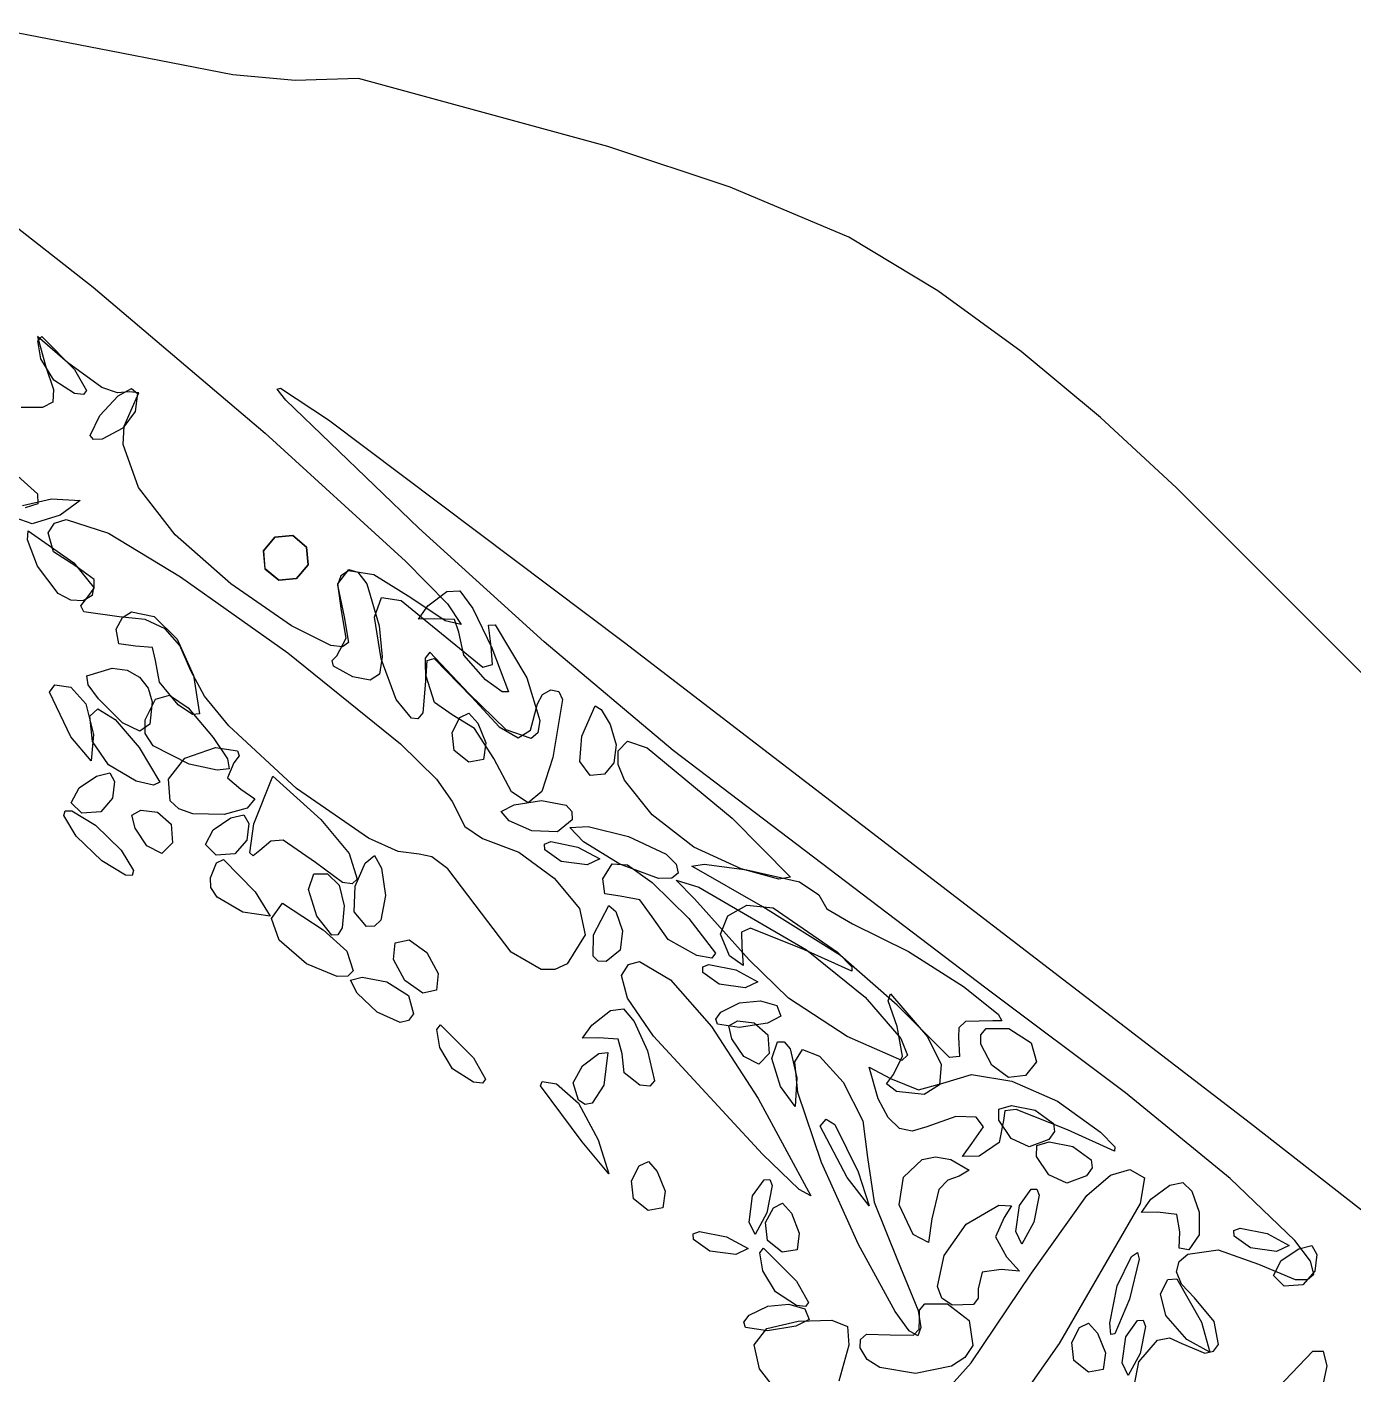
# Model space of a CAD drawing. Extents: x -886 to 651, y -59 to 942.
# Drawn here: x -285.61 to -250.73, y 167.23 to 202.67 of the extents above; entities that cross this region are included whole.
import ezdxf

# ---------------------------------------------------------------- set-up
doc = ezdxf.new("R2010")
doc.units = 0

msp = doc.modelspace()

# ---------------------------------------------------------------- linework, layer by layer
at = {"layer": 'IMAGES'}
for p, q in [((-283.439149, 202.042941), (-286.69023, 202.672808)), ((-280.188794, 201.415866), (-283.439149, 202.042941)), ((-278.548556, 201.266756), (-280.188794, 201.415866)), ((-276.8901, 201.3144), (-278.548556, 201.266756)), ((-270.33202, 199.528329), (-276.8901, 201.3144)), ((-267.110942, 198.461103), (-270.33202, 199.528329)), ((-263.9852, 197.14234), (-267.110942, 198.461103)), ((-261.64871, 195.728281), (-263.9852, 197.14234)), ((-259.452283, 194.133595), (-261.64871, 195.728281)), ((-257.368295, 192.395054), (-259.452283, 194.133595)), ((-255.369125, 190.549429), (-257.368295, 192.395054)), ((-247.6682, 182.83154), (-255.369125, 190.549429))]:
    msp.add_line(p, q, dxfattribs=at)
at = {"layer": 'Layer 1'}
for p, q in [((-287.80313, 198.90389), (-283.865615, 195.825279)), ((-283.865615, 195.825279), (-279.343591, 191.982605)), ((-284.54361, 193.84804), (-285.32718, 194.525646)), ((-285.32718, 194.525646), (-285.10617, 193.73185)), ((-285.32139, 194.412892), (-285.219088, 194.531269)), ((-285.23795, 193.9361), (-285.32139, 194.412892)), ((-285.219088, 194.531269), (-284.35544, 193.66105)), ((-284.903961, 193.379138), (-285.23795, 193.9361)), ((-285.10617, 193.73185), (-284.90483, 193.137466)), ((-283.638191, 193.186911), (-284.54361, 193.84804)), ((-284.35544, 193.66105), (-284.35519, 193.66105)), ((-284.35519, 193.66105), (-284.037282, 193.105394)), ((-284.35419, 193.02505), (-284.903961, 193.379138)), ((-283.229445, 193.049725), (-283.638191, 193.186911)), ((-284.90483, 193.137466), (-284.925404, 192.796379)), ((-284.116361, 192.999923), (-284.35419, 193.02505)), ((-284.037282, 193.105394), (-284.116361, 192.999923)), ((-283.68759, 192.45121), (-283.206969, 192.96537)), ((-282.921, 193.07527), (-283.229445, 193.049725)), ((-283.206969, 192.96537), (-282.860454, 193.158135)), ((-282.664204, 193.048546), (-282.921, 193.07527)), ((-282.8658, 192.5916), (-282.664204, 193.048546)), ((-282.860454, 193.158135), (-282.696292, 193.023967)), ((-282.696292, 193.023967), (-282.76273, 192.55733)), ((-279.029208, 193.140595), (-278.940358, 193.166441)), ((-278.797212, 192.849363), (-279.029208, 193.140595)), ((-278.940358, 193.166441), (-277.673132, 192.331094)), ((-275.29569, 189.484949), (-278.797212, 192.849363)), ((-285.200399, 192.655592), (-285.76232, 192.66211)), ((-284.925404, 192.796379), (-285.200399, 192.655592)), ((-282.76271, 192.55733), (-283.088329, 192.113996)), ((-283.049474, 192.170492), (-282.8658, 192.5916)), ((-282.76273, 192.55733), (-282.76271, 192.55733)), ((-283.943922, 191.927208), (-283.68759, 192.45121)), ((-283.088329, 192.113996), (-283.62889, 191.82553)), ((-283.073622, 191.683152), (-283.049474, 192.170492)), ((-277.673132, 192.331094), (-269.891682, 186.476103)), ((-283.85706, 191.815371), (-283.943922, 191.927208)), ((-283.62889, 191.82553), (-283.85706, 191.815371)), ((-279.343591, 191.982605), (-275.646187, 188.612424)), ((-282.670154, 190.55651), (-283.073622, 191.683152)), ((-286.43518, 191.38266), (-285.332799, 190.385396)), ((-285.332799, 190.385396), (-285.316332, 190.127215)), ((-281.709029, 189.305143), (-282.670154, 190.55651)), ((-285.726289, 190.079947), (-284.95939, 190.25834)), ((-285.316332, 190.127215), (-285.65139, 190.02072)), ((-284.95939, 190.25834), (-284.2101, 190.214539)), ((-284.2101, 190.214539), (-284.73269, 189.82633)), ((-285.47267, 189.596646), (-285.91286, 189.75343)), ((-284.73269, 189.82633), (-285.47267, 189.596646)), ((-284.883451, 189.619115), (-284.575028, 189.710441)), ((-284.73269, 189.82633), (-284.73269, 189.82633)), ((-284.575028, 189.710441), (-283.465176, 189.351531)), ((-285.593987, 189.17411), (-285.575445, 189.413077)), ((-285.575445, 189.413077), (-284.37357, 188.56825)), ((-285.05272, 189.35987), (-284.883451, 189.619115)), ((-284.912784, 188.860375), (-285.05272, 189.35987)), ((-283.465176, 189.351531), (-281.572087, 188.207531)), ((-280.24388, 188.02252), (-281.709029, 189.305143)), ((-278.61726, 189.29071), (-279.086642, 189.247382)), ((-279.086242, 189.24748), (-278.61686, 189.2908)), ((-278.255618, 188.988382), (-278.61726, 189.29071)), ((-278.61686, 189.2908), (-278.25521, 188.988472)), ((-272.003312, 186.494958), (-275.29569, 189.484949)), ((-285.33081, 188.48495), (-285.593987, 189.17411)), ((-279.086642, 189.247382), (-279.38897, 188.88574)), ((-279.38857, 188.88583), (-279.086242, 189.24748)), ((-278.21229, 188.519), (-278.255618, 188.988382)), ((-278.25521, 188.988472), (-278.21189, 188.51909)), ((-284.31885, 188.48565), (-284.912784, 188.860375)), ((-284.37357, 188.56825), (-284.37357, 188.56823)), ((-284.37357, 188.56823), (-283.852529, 187.93393)), ((-279.38897, 188.88574), (-279.345642, 188.416357)), ((-279.38897, 188.88574), (-279.38897, 188.88574)), ((-279.345246, 188.416447), (-279.38857, 188.88583)), ((-275.646187, 188.612424), (-274.54707, 187.490941)), ((-284.789522, 187.762982), (-285.33081, 188.48495)), ((-283.838763, 188.130877), (-284.31885, 188.48565)), ((-279.345642, 188.416357), (-278.984, 188.11403)), ((-278.9836, 188.11412), (-279.345246, 188.416447)), ((-278.514617, 188.157357), (-278.21229, 188.519)), ((-278.21189, 188.51909), (-278.514217, 188.157444)), ((-278.21189, 188.51909), (-278.21189, 188.51909)), ((-277.348843, 188.230635), (-277.438805, 187.984482)), ((-277.433141, 188.019369), (-277.14152, 188.39567)), ((-277.153269, 188.359896), (-277.348843, 188.230635)), ((-276.484615, 188.256528), (-277.153269, 188.359896)), ((-277.14152, 188.39567), (-276.901525, 188.324125)), ((-276.901525, 188.324125), (-276.670791, 188.020726)), ((-275.51151, 187.65195), (-276.484615, 188.256528)), ((-284.0072, 187.67388), (-283.837583, 187.903876)), ((-283.852529, 187.93393), (-283.887732, 187.711559)), ((-283.837583, 187.903876), (-283.838763, 188.130877)), ((-281.572087, 188.207531), (-278.74468, 186.20283)), ((-278.64523, 186.915834), (-280.24388, 188.02252)), ((-278.984, 188.11403), (-278.514617, 188.157357)), ((-278.514217, 188.157444), (-278.9836, 188.11412)), ((-277.438805, 187.984482), (-277.26256, 187.15271)), ((-277.33129, 187.32092), (-277.433141, 188.019369)), ((-276.670791, 188.020726), (-276.34203, 186.91298)), ((-284.453203, 187.587372), (-284.789522, 187.762982)), ((-284.12579, 187.57524), (-284.453203, 187.587372)), ((-284.188273, 187.441539), (-284.0072, 187.67388)), ((-283.887732, 187.711559), (-284.12579, 187.57524)), ((-276.463367, 187.140696), (-276.280225, 187.658745)), ((-276.280225, 187.658745), (-275.764038, 187.585734)), ((-275.764038, 187.585734), (-274.93884, 186.90637)), ((-274.608303, 187.043616), (-275.51151, 187.65195)), ((-275.06053, 187.43718), (-274.566603, 187.821393)), ((-274.566603, 187.821393), (-274.222657, 187.832412)), ((-274.222657, 187.832412), (-273.877351, 187.371438)), ((-284.112871, 187.278886), (-284.188273, 187.441539)), ((-283.18127, 187.15543), (-284.112871, 187.278886)), ((-282.493296, 187.081758), (-283.18127, 187.15543)), ((-283.095224, 187.133214), (-282.85888, 187.281789)), ((-282.85888, 187.281789), (-282.263751, 187.157806)), ((-282.263751, 187.157806), (-281.65754, 186.56332)), ((-277.210626, 186.587341), (-277.33129, 187.32092)), ((-277.26256, 187.15271), (-277.15103, 186.479899)), ((-275.306175, 187.091259), (-275.06053, 187.43718)), ((-274.54707, 187.490941), (-274.18253, 186.95129)), ((-273.877351, 187.371438), (-273.37934, 186.33967)), ((-283.26032, 186.82606), (-283.095224, 187.133214)), ((-283.19135, 186.438987), (-283.26032, 186.82606)), ((-281.97098, 186.836214), (-282.493296, 187.081758)), ((-281.581714, 186.394197), (-281.97098, 186.836214)), ((-277.6131, 186.401284), (-278.64523, 186.915834)), ((-276.28943, 186.04688), (-276.463367, 187.140696)), ((-276.34203, 186.91298), (-276.262551, 186.096698)), ((-276.34203, 186.91298), (-276.34203, 186.91298)), ((-274.88195, 187.09687), (-275.306175, 187.091259)), ((-274.93884, 186.90637), (-273.61509, 185.827024)), ((-274.361114, 187.079305), (-274.88195, 187.09687)), ((-274.18253, 186.95129), (-274.608303, 187.043616)), ((-274.24644, 186.74485), (-274.361114, 187.079305)), ((-273.468168, 186.933107), (-273.294939, 186.944543)), ((-273.39378, 186.37253), (-273.468168, 186.933107)), ((-273.294939, 186.944543), (-272.45941, 185.54482)), ((-281.65754, 186.56332), (-281.22285, 185.60754)), ((-277.45702, 186.12659), (-277.210626, 186.587341)), ((-277.15103, 186.479899), (-277.310586, 186.366381)), ((-274.111987, 186.14569), (-274.24644, 186.74485)), ((-268.610216, 183.634344), (-272.003312, 186.494958)), ((-269.891682, 186.476103), (-253.42109, 173.830349)), ((-282.75284, 186.38325), (-283.19135, 186.438987)), ((-282.30857, 186.346015), (-282.75284, 186.38325)), ((-282.22574, 186.00338), (-282.30857, 186.346015)), ((-281.29289, 185.73111), (-281.581714, 186.394197)), ((-278.74468, 186.20283), (-275.785045, 183.810976)), ((-278.74468, 186.20283), (-278.74468, 186.20283)), ((-277.310586, 186.366381), (-277.6131, 186.401284)), ((-277.581172, 186.000375), (-277.45702, 186.12659)), ((-276.262551, 186.096698), (-276.330512, 185.642989)), ((-275.007904, 186.226118), (-275.133692, 186.061285)), ((-273.98353, 185.13579), (-275.007904, 186.226118)), ((-273.5436, 185.49169), (-274.111987, 186.14569)), ((-273.362737, 185.895325), (-273.39378, 186.37253)), ((-273.37934, 186.33967), (-272.938679, 185.181385)), ((-273.37934, 186.33967), (-273.37934, 186.33967)), ((-284.036056, 185.602801), (-283.36279, 185.79869)), ((-283.36279, 185.79869), (-282.974064, 185.748715)), ((-282.974064, 185.748715), (-282.646577, 185.565604)), ((-282.123028, 185.429282), (-282.22574, 186.00338)), ((-277.543852, 185.853694), (-277.581172, 186.000375)), ((-277.03958, 185.57176), (-277.543852, 185.853694)), ((-275.895089, 184.976267), (-276.28943, 186.04688)), ((-275.133692, 186.061285), (-275.12078, 185.45667)), ((-275.10999, 185.59431), (-275.076071, 185.999643)), ((-275.076071, 185.999643), (-274.893728, 186.056331)), ((-274.893728, 186.056331), (-273.90984, 185.04401)), ((-273.61509, 185.827024), (-273.362737, 185.895325)), ((-283.994974, 185.366278), (-284.036056, 185.602801)), ((-282.646577, 185.565604), (-282.414772, 185.278331)), ((-281.63093, 184.83555), (-282.123028, 185.429282)), ((-280.937709, 185.067673), (-281.29289, 185.73111)), ((-281.22285, 185.60754), (-281.072241, 184.598167)), ((-281.22285, 185.60754), (-281.22285, 185.60754)), ((-276.57862, 185.48897), (-277.03958, 185.57176)), ((-276.330512, 185.642989), (-276.57862, 185.48897)), ((-275.12078, 185.45667), (-275.194147, 184.622264)), ((-274.889881, 184.898263), (-275.10999, 185.59431)), ((-273.105595, 185.177984), (-273.5436, 185.49169)), ((-272.45941, 185.54482), (-272.45942, 185.54478)), ((-272.45942, 185.54478), (-272.116646, 184.41963)), ((-285.016442, 185.173005), (-284.874647, 185.358928)), ((-284.44873, 183.99585), (-285.016442, 185.173005)), ((-284.874647, 185.358928), (-284.44909, 185.2992)), ((-284.44909, 185.2992), (-284.057586, 184.865929)), ((-283.72185, 184.99301), (-283.994974, 185.366278)), ((-282.414772, 185.278331), (-282.31309, 184.91587)), ((-282.224787, 184.984791), (-281.860715, 185.093434)), ((-281.860715, 185.093434), (-281.367801, 184.759177)), ((-280.299681, 184.285006), (-280.937709, 185.067673)), ((-273.004733, 184.181315), (-273.98353, 185.13579)), ((-273.90984, 185.04401), (-273.183576, 184.255873)), ((-272.938679, 185.181385), (-273.105595, 185.177984)), ((-272.17577, 184.86247), (-272.048284, 185.111736)), ((-272.048284, 185.111736), (-271.82631, 185.226734)), ((-271.82631, 185.226734), (-271.614221, 185.18891)), ((-271.614221, 185.18891), (-271.51639, 184.97971)), ((-284.057586, 184.865929), (-283.8541, 184.05423)), ((-283.955829, 184.538007), (-283.74096, 184.728894)), ((-283.74096, 184.728894), (-283.289728, 184.453181)), ((-283.095003, 184.363749), (-283.72185, 184.99301)), ((-282.49536, 184.44255), (-282.224787, 184.984791)), ((-282.31309, 184.91591), (-282.37202, 184.324175)), ((-282.31309, 184.91587), (-282.31309, 184.91591)), ((-281.253181, 184.579445), (-281.63093, 184.83555)), ((-281.367801, 184.759177), (-280.7107, 183.97272)), ((-275.491122, 184.481763), (-275.895089, 184.976267)), ((-274.42135, 184.57348), (-274.889881, 184.898263)), ((-272.363474, 184.170017), (-272.17577, 184.86247)), ((-271.51639, 184.97974), (-271.77897, 183.44785)), ((-271.51639, 184.97971), (-271.51639, 184.97974)), ((-271.01057, 184.01522), (-270.663905, 184.811837)), ((-270.663905, 184.811837), (-270.499764, 184.716542)), ((-270.499764, 184.716542), (-270.26942, 184.32213)), ((-283.88406, 183.87412), (-283.955829, 184.538007)), ((-283.289728, 184.453181), (-282.65241, 183.71727)), ((-282.638859, 184.140462), (-283.095003, 184.363749)), ((-282.37202, 184.324175), (-282.638859, 184.140462)), ((-282.496682, 184.085333), (-282.49536, 184.44255)), ((-281.072241, 184.598167), (-281.253181, 184.579445)), ((-275.321972, 184.468957), (-275.491122, 184.481763)), ((-275.194147, 184.622264), (-275.321972, 184.468957)), ((-274.42268, 184.11102), (-274.216965, 184.502779)), ((-273.834021, 184.21147), (-274.42135, 184.57348)), ((-274.216965, 184.502779), (-273.97987, 184.6185)), ((-273.97987, 184.6185), (-273.743685, 184.355264)), ((-273.743685, 184.355264), (-273.54017, 183.83597)), ((-272.116646, 184.41963), (-272.165594, 184.102212)), ((-270.26942, 184.32213), (-270.109707, 183.783187)), ((-270.26942, 184.32213), (-270.26942, 184.32213)), ((-283.921304, 183.36532), (-284.44873, 183.99585)), ((-283.8541, 184.05425), (-283.921304, 183.36532)), ((-283.8541, 184.05423), (-283.8541, 184.05425)), ((-282.289507, 183.756271), (-282.496682, 184.085333)), ((-280.7107, 183.97272), (-280.333509, 183.417998)), ((-280.7107, 183.97272), (-280.7107, 183.97272)), ((-278.515201, 182.635248), (-280.299681, 184.285006)), ((-274.369158, 183.638459), (-274.42268, 184.11102)), ((-273.3283, 183.42595), (-273.834021, 184.21147)), ((-273.183576, 184.255873), (-272.683765, 183.96618)), ((-272.340427, 183.953869), (-273.004733, 184.181315)), ((-272.683765, 183.96618), (-272.363474, 184.170017)), ((-272.165594, 184.102212), (-272.340427, 183.953869)), ((-271.060803, 183.347042), (-271.01057, 184.01522)), ((-283.466225, 183.257684), (-283.88406, 183.87412)), ((-282.65241, 183.71727), (-282.65239, 183.71727)), ((-282.65239, 183.71727), (-282.114516, 182.804799)), ((-281.34228, 183.27631), (-282.289507, 183.756271)), ((-281.455396, 183.433433), (-280.64423, 183.71441)), ((-280.64423, 183.71441), (-280.067361, 183.627635)), ((-280.067361, 183.627635), (-280.024683, 183.492625)), ((-275.785045, 183.810976), (-274.831719, 182.877081)), ((-273.98298, 183.32849), (-274.369158, 183.638459)), ((-273.54017, 183.83597), (-273.595907, 183.397456)), ((-273.54017, 183.83597), (-273.54017, 183.83597)), ((-270.109707, 183.783187), (-270.170463, 183.312592)), ((-270.058564, 183.269052), (-270.05317, 183.6267)), ((-270.05317, 183.6267), (-269.80927, 183.878762)), ((-269.80927, 183.878762), (-269.292195, 183.704414)), ((-269.292195, 183.704414), (-267.05669, 181.85009)), ((-260.38419, 177.377449), (-268.610216, 183.634344)), ((-282.73159, 182.82649), (-283.466225, 183.257684)), ((-281.881959, 182.882605), (-281.455396, 183.433433)), ((-280.606677, 183.116792), (-281.34228, 183.27631)), ((-280.333509, 183.417998), (-280.284627, 183.148355)), ((-280.16269, 183.31065), (-280.332744, 182.912987)), ((-280.16268, 183.31064), (-280.16269, 183.31065)), ((-280.024683, 183.492625), (-280.16268, 183.31064)), ((-273.595907, 183.397456), (-273.98298, 183.32849)), ((-272.857607, 182.54785), (-273.3283, 183.42595)), ((-271.77897, 183.44785), (-272.059622, 182.559126)), ((-270.79533, 182.9799), (-271.060803, 183.347042)), ((-270.170463, 183.312592), (-270.412174, 183.01121)), ((-269.893655, 182.851425), (-270.058564, 183.269052)), ((-284.23733, 182.65116), (-283.774808, 182.96288)), ((-283.774808, 182.96288), (-283.43089, 183.04531)), ((-283.43089, 183.04531), (-283.30152, 182.815364)), ((-280.284627, 183.148355), (-280.606677, 183.116792)), ((-280.332744, 182.912987), (-279.98229, 182.61632)), ((-279.64066, 181.70273), (-279.13986, 182.95531)), ((-279.13986, 182.95531), (-277.8804, 181.81865)), ((-270.412174, 183.01121), (-270.79533, 182.9799)), ((-284.440592, 182.258636), (-284.23733, 182.65116)), ((-283.30152, 182.815364), (-283.35479, 182.3761)), ((-282.276796, 182.720125), (-282.73159, 182.82649)), ((-282.114516, 182.804799), (-282.276796, 182.720125)), ((-281.838562, 182.311797), (-281.881959, 182.882605)), ((-279.98229, 182.61632), (-279.615027, 182.364997)), ((-276.619678, 181.328355), (-278.515201, 182.635248)), ((-274.831719, 182.877081), (-274.41865, 182.2891)), ((-272.426941, 182.259018), (-272.857607, 182.54785)), ((-272.059622, 182.559126), (-272.426941, 182.259018)), ((-269.159829, 181.938955), (-269.893655, 182.851425)), ((-284.16123, 181.98195), (-284.440592, 182.258636)), ((-283.3548, 182.3761), (-283.667325, 182.017633)), ((-283.35479, 182.3761), (-283.3548, 182.3761)), ((-281.613955, 182.096985), (-281.838562, 182.311797)), ((-279.615027, 182.364997), (-279.818613, 182.113904)), ((-274.41865, 182.2891), (-274.089294, 181.630691)), ((-273.13402, 182.02616), (-272.792895, 182.208142)), ((-272.792895, 182.208142), (-272.07389, 182.32099)), ((-272.07389, 182.32099), (-271.42825, 182.198511)), ((-271.42825, 182.198511), (-271.272448, 182.030966)), ((-284.633834, 181.926164), (-284.598173, 182.049482)), ((-284.30892, 181.38298), (-284.633834, 181.926164)), ((-284.598173, 182.049482), (-284.42534, 182.04499)), ((-284.42534, 182.04499), (-283.802801, 181.667157)), ((-283.667325, 182.017633), (-284.16123, 181.98195)), ((-282.845, 181.93321), (-282.615055, 182.062584)), ((-282.76257, 181.589301), (-282.845, 181.93321)), ((-282.615055, 182.062584), (-282.1758, 182.00931)), ((-282.1758, 182.00931), (-281.817325, 181.696781)), ((-281.23985, 181.97088), (-281.613955, 182.096985)), ((-280.418427, 181.952659), (-281.23985, 181.97088)), ((-280.70548, 181.55034), (-280.242959, 181.862067)), ((-279.818613, 182.113904), (-280.418427, 181.952659)), ((-280.242959, 181.862067), (-279.89905, 181.94449)), ((-279.89905, 181.94449), (-279.769676, 181.714549)), ((-272.925674, 181.782061), (-273.13402, 182.02616)), ((-271.272448, 182.030966), (-271.26345, 181.81471)), ((-268.06549, 181.094727), (-269.159829, 181.938955)), ((-267.05669, 181.85009), (-265.523669, 180.29948)), ((-267.05669, 181.85009), (-267.05669, 181.85009)), ((-283.802801, 181.667157), (-283.13224, 181.01625)), ((-282.45085, 181.12678), (-282.76257, 181.589301)), ((-281.817325, 181.696781), (-281.78165, 181.20288)), ((-280.908742, 181.157817), (-280.70548, 181.55034)), ((-279.769676, 181.714549), (-279.82295, 181.27529)), ((-279.745631, 180.945225), (-279.64066, 181.70273)), ((-277.8804, 181.81865), (-277.133547, 180.923878)), ((-277.8804, 181.81865), (-277.8804, 181.81865)), ((-274.089294, 181.630691), (-273.62292, 181.31486)), ((-272.32357, 181.51988), (-272.925674, 181.782061)), ((-271.64813, 181.493032), (-272.32357, 181.51988)), ((-271.26345, 181.81471), (-271.64813, 181.493032)), ((-271.32875, 181.60842), (-270.847022, 181.633079)), ((-270.972085, 181.231847), (-271.32875, 181.60842)), ((-271.26345, 181.81471), (-271.26345, 181.81471)), ((-270.847022, 181.633079), (-269.7876, 181.37558)), ((-283.638359, 180.732077), (-284.30892, 181.38298)), ((-282.058327, 180.923514), (-282.45085, 181.12678)), ((-281.78165, 181.20288), (-282.058327, 180.923514)), ((-281.78165, 181.20288), (-281.78165, 181.20288)), ((-280.62938, 180.88114), (-280.908742, 181.157817)), ((-279.82295, 181.27529), (-280.135475, 180.916819)), ((-279.82295, 181.27529), (-279.82295, 181.27529)), ((-279.190931, 181.247343), (-279.48386, 181.00321)), ((-278.865942, 181.279401), (-279.190931, 181.247343)), ((-278.02007, 180.68566), (-278.865942, 181.279401)), ((-275.842847, 180.974271), (-276.619678, 181.328355)), ((-273.62292, 181.31486), (-272.666418, 180.960389)), ((-271.989649, 181.173383), (-271.828285, 181.236141)), ((-271.98249, 181.02375), (-271.989649, 181.173383)), ((-271.828285, 181.236141), (-271.11398, 181.09205)), ((-270.01584, 180.64325), (-270.972085, 181.231847)), ((-269.7876, 181.37558), (-268.795205, 180.902966)), ((-283.13224, 181.01625), (-282.807334, 180.473067)), ((-283.13224, 181.01625), (-283.13224, 181.01625)), ((-280.135475, 180.916819), (-280.62938, 180.88114)), ((-279.658017, 180.860803), (-279.745631, 180.945225)), ((-279.48386, 181.00321), (-279.658017, 180.860803)), ((-277.133547, 180.923878), (-276.91741, 180.24851)), ((-276.711618, 180.667124), (-276.46752, 180.87547)), ((-276.46752, 180.87547), (-276.285534, 180.534346)), ((-275.29334, 180.91085), (-275.842847, 180.974271)), ((-274.957527, 180.840671), (-275.29334, 180.91085)), ((-274.535515, 180.523126), (-274.957527, 180.840671)), ((-272.666418, 180.960389), (-271.73871, 180.272506)), ((-271.554554, 180.714556), (-271.98249, 181.02375)), ((-271.11398, 181.09205), (-270.539976, 180.783806)), ((-270.539976, 180.783806), (-270.86931, 180.62581)), ((-268.795205, 180.902966), (-268.529423, 180.643347)), ((-266.82444, 180.52418), (-268.06549, 181.094727)), ((-283.01582, 180.35425), (-283.638359, 180.732077)), ((-282.807334, 180.473067), (-282.842993, 180.349752)), ((-280.77751, 180.28253), (-280.624001, 180.677508)), ((-280.624001, 180.677508), (-280.437817, 180.767088)), ((-280.437817, 180.767088), (-279.60083, 179.91579)), ((-277.308064, 180.16278), (-278.02007, 180.68566)), ((-276.97379, 180.06502), (-276.711618, 180.667124)), ((-276.285534, 180.534346), (-276.17269, 179.81535)), ((-273.64875, 179.3507), (-274.535515, 180.523126)), ((-270.8693, 180.62587), (-271.554554, 180.714556)), ((-270.86931, 180.62581), (-270.8693, 180.62587)), ((-270.45887, 180.25505), (-270.218322, 180.648793)), ((-270.218322, 180.648793), (-269.81269, 180.629812)), ((-268.992564, 180.269771), (-270.01584, 180.64325)), ((-269.81269, 180.629812), (-269.165843, 180.162966)), ((-268.529423, 180.643347), (-268.47469, 180.41041)), ((-268.118276, 180.5925), (-267.790768, 180.644608)), ((-266.24696, 179.52541), (-268.118276, 180.5925)), ((-267.790768, 180.644608), (-266.67385, 180.49553)), ((-265.8307, 180.251974), (-266.82444, 180.52418)), ((-266.67385, 180.49553), (-265.289991, 180.181921)), ((-282.842993, 180.349752), (-283.01582, 180.35425)), ((-280.767234, 180.029513), (-280.77751, 180.28253)), ((-278.20524, 179.977687), (-278.06441, 180.39371)), ((-278.06441, 180.39371), (-277.703506, 180.390347)), ((-277.703506, 180.390347), (-277.39571, 180.08847)), ((-277.39572, 180.08847), (-277.260704, 179.546539)), ((-277.39571, 180.08847), (-277.39572, 180.08847)), ((-277.054478, 180.122395), (-277.308064, 180.16278)), ((-276.91741, 180.24851), (-277.054478, 180.122395)), ((-277.000646, 179.38958), (-276.97379, 180.06502)), ((-271.73871, 180.272506), (-271.077402, 179.473543)), ((-270.404147, 179.864281), (-270.45887, 180.25505)), ((-269.165843, 180.162966), (-268.20165, 179.21311)), ((-268.645172, 180.272007), (-268.992564, 180.269771)), ((-268.47469, 180.41041), (-268.645172, 180.272007)), ((-268.04442, 179.72746), (-268.531873, 180.222519)), ((-268.531873, 180.222519), (-267.932173, 180.040726)), ((-268.47469, 180.41041), (-268.47469, 180.41041)), ((-265.523669, 180.29948), (-265.8307, 180.251974)), ((-265.289991, 180.181921), (-264.78001, 179.84099)), ((-280.603716, 179.77549), (-280.767234, 180.029513)), ((-279.92848, 179.3823), (-280.603716, 179.77549)), ((-279.60083, 179.91579), (-279.207941, 179.278178)), ((-279.60083, 179.91579), (-279.60083, 179.91579)), ((-277.98391, 179.27128), (-278.20524, 179.977687)), ((-276.17269, 179.81535), (-276.295169, 179.169705)), ((-276.17269, 179.81535), (-276.17269, 179.81535)), ((-269.99988, 179.79977), (-270.404147, 179.864281)), ((-269.484757, 179.708801), (-269.99988, 179.79977)), ((-269.16351, 179.25445), (-269.484757, 179.708801)), ((-266.60649, 178.12789), (-268.04442, 179.72746)), ((-267.932173, 180.040726), (-265.09999, 178.38771)), ((-264.78001, 179.84099), (-264.78, 179.841)), ((-264.78, 179.841), (-264.564527, 179.467729)), ((-279.207941, 179.278178), (-279.92848, 179.3823)), ((-279.17564, 179.21287), (-278.88785, 179.61851)), ((-278.88785, 179.61851), (-277.8163, 178.91446)), ((-277.260704, 179.546539), (-277.31522, 178.96605)), ((-276.67897, 179.0049), (-277.000646, 179.38958)), ((-271.077402, 179.473543), (-270.9201, 178.78583)), ((-270.70368, 178.78437), (-270.29739, 179.552074)), ((-270.29739, 179.552074), (-270.1205, 179.397949)), ((-270.1205, 179.397949), (-269.94612, 178.88721)), ((-267.171298, 179.287702), (-266.669549, 179.563912)), ((-266.669549, 179.563912), (-265.97817, 179.49727)), ((-264.20748, 178.242308), (-266.24696, 179.52541)), ((-265.97817, 179.49727), (-264.28369, 178.32531)), ((-264.564527, 179.467729), (-263.88872, 179.07633)), ((-278.972565, 178.647706), (-279.17564, 179.21287)), ((-277.583681, 178.772765), (-277.98391, 179.27128)), ((-276.462714, 179.013903), (-276.67897, 179.0049)), ((-276.295169, 179.169705), (-276.462714, 179.013903)), ((-272.870234, 178.324113), (-273.64875, 179.3507)), ((-268.741089, 178.662306), (-269.16351, 179.25445)), ((-268.20165, 179.21311), (-267.498811, 178.304159)), ((-268.20165, 179.21311), (-268.20165, 179.21311)), ((-267.36399, 178.800012), (-267.171298, 179.287702)), ((-263.88872, 179.07633), (-262.423243, 178.342455)), ((-278.25685, 178.01871), (-278.972565, 178.647706)), ((-277.8163, 178.91446), (-277.193242, 178.353837)), ((-277.8163, 178.91446), (-277.8163, 178.91446)), ((-277.427312, 178.780344), (-277.583681, 178.772765)), ((-277.31522, 178.96605), (-277.427312, 178.780344)), ((-275.917954, 178.576864), (-275.5554, 178.65347)), ((-275.5554, 178.65347), (-275.086936, 178.317856)), ((-270.9201, 178.78583), (-271.397982, 178.019336)), ((-270.717114, 178.224374), (-270.70368, 178.78437)), ((-269.94612, 178.88721), (-270.002739, 178.380918)), ((-269.94612, 178.88721), (-269.94612, 178.88721)), ((-267.98275, 178.23994), (-268.741089, 178.662306)), ((-267.1282, 178.23221), (-267.36399, 178.800012)), ((-266.575313, 178.962629), (-266.815504, 178.851191)), ((-266.815504, 178.851191), (-266.79942, 178.47691)), ((-265.15191, 178.38751), (-266.575313, 178.962629)), ((-277.193242, 178.353837), (-277.02332, 177.83439)), ((-275.96349, 178.13518), (-275.917954, 178.576864)), ((-275.086936, 178.317856), (-274.78681, 177.76844)), ((-272.084003, 177.872878), (-272.870234, 178.324113)), ((-270.002739, 178.380918), (-270.3745, 178.08089)), ((-267.498811, 178.304159), (-267.593912, 178.173029)), ((-266.79942, 178.47691), (-266.771409, 177.979972)), ((-263.913901, 177.830071), (-265.15191, 178.38751)), ((-265.09999, 178.38774), (-263.558535, 177.142451)), ((-265.09999, 178.38771), (-265.09999, 178.38774)), ((-264.28369, 178.32531), (-263.907256, 177.946781)), ((-264.28369, 178.32531), (-264.28369, 178.32531)), ((-262.423243, 178.342455), (-260.971767, 177.42903)), ((-277.448674, 177.686355), (-278.25685, 178.01871)), ((-275.663373, 177.585759), (-275.96349, 178.13518)), ((-271.397982, 178.019336), (-271.721721, 177.869998)), ((-270.584912, 178.089031), (-270.717114, 178.224374)), ((-270.3745, 178.08089), (-270.584912, 178.089031)), ((-269.96453, 177.71196), (-269.781772, 178.00688)), ((-269.781772, 178.00688), (-269.49756, 178.079242)), ((-269.49756, 178.079242), (-268.675699, 177.602117)), ((-267.593912, 178.173029), (-267.98275, 178.23994)), ((-267.832985, 177.941403), (-267.671624, 178.004161)), ((-267.82582, 177.79177), (-267.832985, 177.941403)), ((-267.671624, 178.004161), (-266.95732, 177.86007)), ((-266.771409, 177.979972), (-267.1282, 178.23221)), ((-265.578653, 177.121395), (-266.60649, 178.12789)), ((-262.72066, 176.93279), (-264.20748, 178.242308)), ((-263.907256, 177.946781), (-263.913901, 177.830071)), ((-277.167905, 177.6973), (-277.448674, 177.686355)), ((-277.02332, 177.83439), (-277.167905, 177.6973)), ((-277.09931, 177.59101), (-276.789187, 177.673518)), ((-276.92197, 177.247439), (-277.09931, 177.59101)), ((-276.789187, 177.673518), (-276.14473, 177.54721)), ((-275.19491, 177.25014), (-275.663373, 177.585759)), ((-274.78681, 177.76844), (-274.832348, 177.326751)), ((-274.78681, 177.76844), (-274.78681, 177.76844)), ((-271.721721, 177.869998), (-272.084003, 177.872878)), ((-269.81004, 177.11958), (-269.96453, 177.71196)), ((-268.675699, 177.602117), (-267.600785, 176.372237)), ((-267.397888, 177.482581), (-267.82582, 177.79177)), ((-266.95732, 177.86007), (-266.383308, 177.551826)), ((-276.39441, 176.74609), (-276.92197, 177.247439)), ((-276.14473, 177.54721), (-275.573632, 177.185551)), ((-274.832348, 177.326751), (-275.19491, 177.25014)), ((-266.71263, 177.3939), (-267.397888, 177.482581)), ((-266.383308, 177.551826), (-266.71264, 177.39383)), ((-266.71264, 177.39383), (-266.71263, 177.3939)), ((-262.951954, 177.051555), (-262.890715, 177.231154)), ((-262.890715, 177.231154), (-261.92171, 176.09633)), ((-260.971767, 177.42903), (-260.057994, 176.699768)), ((-256.711818, 174.624188), (-260.38419, 177.377449)), ((-275.573632, 177.185551), (-275.43983, 176.70228)), ((-269.126099, 176.11986), (-269.81004, 177.11958)), ((-267.35158, 176.75079), (-266.865193, 176.991537)), ((-266.865193, 176.991537), (-266.313038, 177.045367)), ((-266.313038, 177.045367), (-265.88618, 176.925224)), ((-265.88618, 176.925224), (-265.77569, 176.64405)), ((-264.02943, 176.10584), (-265.578653, 177.121395)), ((-263.558535, 177.142451), (-262.6193, 176.05644)), ((-262.71804, 176.3695), (-262.951954, 177.051555)), ((-261.344905, 175.558679), (-262.72066, 176.93279)), ((-275.793509, 176.480088), (-276.39441, 176.74609)), ((-275.570107, 176.529443), (-275.793509, 176.480088)), ((-275.43983, 176.70229), (-275.570107, 176.529443)), ((-275.43983, 176.70228), (-275.43983, 176.70229)), ((-270.74963, 176.41144), (-270.256296, 176.79001)), ((-270.256296, 176.79001), (-269.91999, 176.836451)), ((-269.91999, 176.836451), (-269.632584, 176.500589)), ((-267.489577, 176.568805), (-267.35158, 176.75079)), ((-267.446899, 176.433795), (-267.489577, 176.568805)), ((-267.14674, 176.3936), (-266.916799, 176.522974)), ((-266.916799, 176.522974), (-266.47754, 176.4697)), ((-265.77569, 176.64405), (-266.126866, 176.461417)), ((-265.77569, 176.64405), (-265.77569, 176.64405)), ((-260.20562, 176.51838), (-260.917605, 176.503991)), ((-259.966401, 176.517857), (-260.20562, 176.51838)), ((-260.057994, 176.699768), (-259.966401, 176.517857)), ((-274.82875, 176.296793), (-274.726448, 176.415172)), ((-274.74531, 175.82), (-274.82875, 176.296793)), ((-274.726448, 176.415172), (-273.8628, 175.54495)), ((-270.99527, 176.065527), (-270.74963, 176.41144)), ((-269.632584, 176.500589), (-269.28595, 175.73225)), ((-267.600785, 176.372237), (-266.37466, 174.48125)), ((-266.87003, 176.34702), (-267.446899, 176.433795)), ((-267.064318, 176.049691), (-267.14674, 176.3936)), ((-266.126866, 176.461417), (-266.87003, 176.34702)), ((-266.47754, 176.4697), (-266.119073, 176.157171)), ((-262.57822, 175.589367), (-262.71804, 176.3695)), ((-261.092986, 176.339211), (-261.10846, 176.08821)), ((-260.917605, 176.503991), (-261.092986, 176.339211)), ((-260.518199, 176.155089), (-260.378456, 176.316781)), ((-260.378456, 176.316781), (-259.78362, 176.321)), ((-259.78362, 176.321), (-259.189686, 175.946271)), ((-274.411321, 175.263039), (-274.74531, 175.82)), ((-270.57104, 176.07114), (-270.99527, 176.065527)), ((-270.055967, 176.035082), (-270.57104, 176.07114)), ((-269.95515, 175.65617), (-270.055967, 176.035082)), ((-266.26374, 173.01747), (-269.126099, 176.11986)), ((-266.75259, 175.58717), (-267.064318, 176.049691)), ((-266.119073, 176.157171), (-266.08339, 175.66327)), ((-266.018191, 175.53253), (-265.8614, 175.97272)), ((-265.8614, 175.97272), (-265.687909, 175.967618)), ((-265.687909, 175.967618), (-265.534883, 175.786149)), ((-262.591116, 175.479509), (-264.02943, 176.10584)), ((-262.6193, 176.05644), (-262.4492, 175.618522)), ((-261.92171, 176.09633), (-261.92169, 176.09635)), ((-261.92169, 176.09635), (-261.562983, 175.368794)), ((-261.10846, 176.08821), (-261.074017, 175.58012)), ((-260.5206, 175.9052), (-260.518199, 176.155089)), ((-260.23068, 175.358963), (-260.5206, 175.9052)), ((-259.189686, 175.946271), (-259.04975, 175.44678)), ((-273.8628, 175.54495), (-273.86255, 175.54495)), ((-273.86255, 175.54495), (-273.544643, 174.989295)), ((-270.99497, 175.34162), (-270.561293, 175.662846)), ((-270.561293, 175.662846), (-270.328161, 175.689177)), ((-270.328161, 175.689177), (-270.42999, 174.82658)), ((-269.898314, 175.155675), (-269.95515, 175.65617)), ((-269.28595, 175.73225), (-269.097859, 174.938655)), ((-269.28595, 175.73225), (-269.28595, 175.73225)), ((-266.360075, 175.383907), (-266.75259, 175.58717)), ((-266.08339, 175.66327), (-266.360075, 175.383907)), ((-266.08339, 175.66327), (-266.08339, 175.66327)), ((-265.7885, 174.79255), (-266.018191, 175.53253)), ((-265.534883, 175.786149), (-265.35649, 175.01925)), ((-265.413453, 175.446307), (-265.206048, 175.771025)), ((-265.206048, 175.771025), (-264.762929, 175.596078)), ((-264.762929, 175.596078), (-264.13642, 174.90942)), ((-262.81664, 175.10925), (-262.57822, 175.589367)), ((-262.4492, 175.618522), (-262.591116, 175.479509)), ((-261.074017, 175.58012), (-261.344905, 175.558679)), ((-273.86155, 174.90896), (-274.411321, 175.263039)), ((-271.236031, 174.892809), (-270.99497, 175.34162)), ((-269.48897, 174.82729), (-269.898314, 175.155675)), ((-265.33282, 174.63397), (-265.413453, 175.446307)), ((-263.21516, 174.47304), (-263.456628, 175.301265)), ((-263.456628, 175.301265), (-262.89459, 175.00197)), ((-263.002405, 174.867189), (-262.81664, 175.10925)), ((-261.562983, 175.368794), (-261.60567, 174.839969)), ((-261.51248, 174.87918), (-260.765026, 175.111478)), ((-260.765026, 175.111478), (-259.699651, 174.934568)), ((-259.78674, 175.03099), (-260.23068, 175.358963)), ((-259.04975, 175.44678), (-259.34188, 175.081955)), ((-259.04975, 175.44678), (-259.04975, 175.44678)), ((-273.623721, 174.883827), (-273.86155, 174.90896)), ((-273.544643, 174.989295), (-273.623721, 174.883827)), ((-272.10009, 174.81308), (-272.05611, 174.928371)), ((-270.99916, 173.34035), (-272.10009, 174.81308)), ((-272.05611, 174.928371), (-271.67898, 174.86448)), ((-271.67898, 174.86448), (-271.102164, 174.352881)), ((-271.10057, 174.43469), (-271.236031, 174.892809)), ((-270.42999, 174.82658), (-270.737102, 174.358104)), ((-270.42999, 174.82658), (-270.42999, 174.82658)), ((-269.220322, 174.800778), (-269.48897, 174.82729)), ((-269.097859, 174.938655), (-269.220322, 174.800778)), ((-265.4003, 174.269964), (-265.7885, 174.79255)), ((-265.3565, 175.01925), (-265.4003, 174.269964)), ((-265.35649, 175.01925), (-265.3565, 175.01925)), ((-264.13642, 174.90942), (-263.6232, 173.887739)), ((-264.13642, 174.90942), (-264.13642, 174.90942)), ((-262.73604, 174.65941), (-263.002405, 174.867189)), ((-262.89459, 175.00197), (-262.159491, 174.705945)), ((-262.159491, 174.705945), (-261.51248, 174.87918)), ((-261.60567, 174.839969), (-262.009955, 174.580099)), ((-259.34188, 175.081955), (-259.78674, 175.03099)), ((-259.699651, 174.934568), (-258.504881, 174.4072)), ((-270.922793, 174.321836), (-271.10057, 174.43469)), ((-266.37466, 174.48125), (-264.985449, 171.920556)), ((-266.37466, 174.48125), (-266.37466, 174.48125)), ((-264.709608, 172.795949), (-265.33282, 174.63397)), ((-262.953685, 173.977434), (-263.21516, 174.47304)), ((-262.009955, 174.580099), (-262.73604, 174.65941)), ((-258.504881, 174.4072), (-257.36924, 173.58813)), ((-253.955109, 172.37022), (-256.711818, 174.624188)), ((-271.102164, 174.352881), (-270.57805, 173.39174)), ((-270.737102, 174.358104), (-270.922793, 174.321836)), ((-260.046919, 173.906482), (-260.039357, 174.201544)), ((-260.039357, 174.201544), (-259.71449, 174.293961)), ((-259.886121, 174.149375), (-259.92527, 173.89663)), ((-259.588249, 174.192069), (-259.886121, 174.149375)), ((-259.71449, 174.293961), (-259.08636, 174.16736)), ((-258.23746, 173.65038), (-259.588249, 174.192069)), ((-259.08636, 174.16736), (-258.601868, 173.823649)), ((-264.74107, 173.74965), (-264.58627, 173.938316)), ((-264.03237, 172.39916), (-264.74107, 173.74965)), ((-264.58627, 173.938316), (-264.358121, 173.789787)), ((-264.358121, 173.789787), (-263.741, 172.55206)), ((-263.6232, 173.887739), (-263.49464, 172.92437)), ((-262.659425, 173.693151), (-262.953685, 173.977434)), ((-262.32261, 173.614565), (-262.659425, 173.693151)), ((-261.93347, 173.73605), (-262.32261, 173.614565)), ((-261.178717, 174.004136), (-261.93347, 173.73605)), ((-260.638385, 173.985845), (-261.178717, 174.004136)), ((-260.74976, 173.29475), (-260.449668, 173.732332)), ((-260.449668, 173.732332), (-260.638385, 173.985845)), ((-259.72313, 173.42515), (-260.046919, 173.906482)), ((-259.92527, 173.89663), (-260.034485, 173.320336)), ((-258.601868, 173.823649), (-258.581567, 173.608726)), ((-253.42109, 173.830349), (-247.334114, 169.057253)), ((-270.304979, 172.495007), (-270.99916, 173.34035)), ((-270.57805, 173.39175), (-270.304979, 172.495007)), ((-270.57805, 173.39174), (-270.57805, 173.39175)), ((-259.247538, 173.207372), (-259.72313, 173.42515)), ((-258.72504, 173.39875), (-259.247538, 173.207372)), ((-259.048232, 173.245819), (-258.723366, 173.338232)), ((-258.581567, 173.608726), (-258.72504, 173.39872)), ((-258.72504, 173.39872), (-258.72504, 173.39875)), ((-258.723366, 173.338232), (-258.09524, 173.21163)), ((-256.999451, 173.092857), (-258.23746, 173.65038)), ((-257.36924, 173.58813), (-257.36924, 173.58808)), ((-257.36924, 173.58808), (-256.992806, 173.209554)), ((-265.296329, 172.080065), (-266.26374, 173.01747)), ((-260.995051, 172.948251), (-260.74976, 173.29475)), ((-260.034485, 173.320336), (-260.55974, 172.95738)), ((-259.055793, 172.950761), (-259.048232, 173.245819)), ((-258.09524, 173.21163), (-257.610739, 172.867924)), ((-256.992806, 173.209554), (-256.999451, 173.092857)), ((-269.70556, 172.31301), (-269.499845, 172.704767)), ((-269.499845, 172.704767), (-269.26275, 172.82048)), ((-269.26275, 172.82048), (-269.026565, 172.557247)), ((-263.738091, 170.63498), (-264.709608, 172.795949)), ((-263.49464, 172.92437), (-263.32277, 171.750199)), ((-262.549045, 172.410496), (-262.062723, 172.87584)), ((-262.062723, 172.87584), (-261.711975, 172.94517)), ((-261.711975, 172.94517), (-261.30694, 172.87086)), ((-261.30694, 172.87086), (-260.822491, 172.591803)), ((-260.55974, 172.95738), (-260.995051, 172.948251)), ((-258.732, 172.46943), (-259.055793, 172.950761)), ((-257.590437, 172.653004), (-257.73391, 172.443)), ((-257.610739, 172.867924), (-257.590437, 172.653004)), ((-269.652039, 171.840449), (-269.70556, 172.31301)), ((-269.026565, 172.557247), (-268.82305, 172.03795)), ((-266.525854, 171.913529), (-266.21666, 172.34146)), ((-266.21666, 172.34146), (-266.067027, 172.348625)), ((-266.067027, 172.348625), (-266.004269, 172.187264)), ((-263.45692, 171.656659), (-264.03237, 172.39916)), ((-263.741, 172.55206), (-263.45692, 171.656659)), ((-263.741, 172.55206), (-263.741, 172.55206)), ((-262.661274, 171.683292), (-262.549045, 172.410496)), ((-261.385197, 172.327635), (-261.622276, 172.080036)), ((-261.08325, 172.43669), (-261.385197, 172.327635)), ((-260.822491, 172.591803), (-261.08325, 172.43669)), ((-261.08325, 172.43669), (-261.08325, 172.43669)), ((-258.256408, 172.251649), (-258.732, 172.46943)), ((-257.73391, 172.44303), (-258.256408, 172.251649)), ((-257.73391, 172.443), (-257.73391, 172.44303)), ((-257.731416, 171.922419), (-257.104181, 172.456776)), ((-257.104181, 172.456776), (-256.59534, 172.61161)), ((-256.59534, 172.61161), (-256.20839, 172.393228)), ((-256.20839, 172.393228), (-256.325301, 171.715089)), ((-255.549903, 172.194988), (-255.206359, 172.269836)), ((-255.206359, 172.269836), (-254.963583, 172.038409)), ((-252.255785, 170.739107), (-253.955109, 172.37022)), ((-268.82305, 172.03795), (-268.878789, 171.599445)), ((-268.82305, 172.03795), (-268.82305, 172.03795)), ((-266.61454, 171.22828), (-266.525854, 171.913529)), ((-266.004269, 172.187264), (-266.14836, 171.47296)), ((-264.985449, 171.920556), (-265.296329, 172.080065)), ((-261.622276, 172.080036), (-261.80686, 171.31632)), ((-259.503954, 171.661529), (-259.19476, 172.08946)), ((-259.19476, 172.08946), (-259.045127, 172.096625)), ((-259.18316, 169.88172), (-257.731416, 171.922419)), ((-258.982369, 171.935264), (-259.12646, 171.22096)), ((-259.045127, 172.096625), (-258.982369, 171.935264)), ((-256.04449, 171.82729), (-255.549903, 172.194988)), ((-254.963583, 172.038409), (-254.7713, 171.48728)), ((-269.26587, 171.53048), (-269.652039, 171.840449)), ((-268.878789, 171.599445), (-269.26587, 171.53048)), ((-266.17823, 171.21321), (-265.972519, 171.604973)), ((-265.972519, 171.604973), (-265.73542, 171.72069)), ((-265.73542, 171.72069), (-265.499235, 171.457458)), ((-263.32277, 171.750199), (-262.70549, 170.22172)), ((-262.29478, 170.90269), (-262.661274, 171.683292)), ((-260.898745, 171.167505), (-260.04684, 171.67205)), ((-260.04684, 171.67205), (-259.706322, 171.654472)), ((-259.706322, 171.654472), (-259.90624, 171.35056)), ((-259.59264, 170.97628), (-259.503954, 171.661529)), ((-256.325301, 171.715089), (-258.45725, 168.02799)), ((-256.29013, 171.481377), (-256.04449, 171.82729)), ((-266.456536, 170.898946), (-266.61454, 171.22828)), ((-266.1483, 171.47295), (-266.456536, 170.898946)), ((-266.124712, 170.740653), (-266.17823, 171.21321)), ((-266.14836, 171.47296), (-266.1483, 171.47295)), ((-265.499235, 171.457458), (-265.29572, 170.93816)), ((-261.80686, 171.31632), (-261.895472, 170.687641)), ((-259.90619, 171.35056), (-260.129361, 170.836699)), ((-259.90624, 171.35056), (-259.90619, 171.35056)), ((-259.1264, 171.22095), (-259.434636, 170.646946)), ((-259.12646, 171.22096), (-259.1264, 171.22095)), ((-255.8659, 171.48699), (-256.29013, 171.481377)), ((-255.359804, 171.422126), (-255.8659, 171.48699)), ((-255.28057, 170.97396), (-255.359804, 171.422126)), ((-254.77129, 171.48727), (-254.771579, 170.887355)), ((-254.7713, 171.48728), (-254.77129, 171.48727)), ((-268.082525, 170.919053), (-267.921164, 170.981811)), ((-268.07536, 170.76942), (-268.082525, 170.919053)), ((-267.921164, 170.981811), (-267.20686, 170.83772)), ((-265.29572, 170.93816), (-265.351459, 170.49965)), ((-265.29572, 170.93816), (-265.29572, 170.93816)), ((-261.895472, 170.687641), (-262.29478, 170.90269)), ((-261.485417, 170.347346), (-260.898745, 171.167505)), ((-259.434636, 170.646946), (-259.59264, 170.97628)), ((-255.303261, 170.536039), (-255.28057, 170.97396)), ((-254.771579, 170.887355), (-255.04219, 170.49588)), ((-253.858295, 171.003793), (-253.696933, 171.066551)), ((-253.85113, 170.85416), (-253.858295, 171.003793)), ((-253.423198, 170.544966), (-253.85113, 170.85416)), ((-253.696933, 171.066551), (-252.98262, 170.92246)), ((-252.98262, 170.92246), (-252.408616, 170.614216)), ((-267.647432, 170.460231), (-268.07536, 170.76942)), ((-267.20686, 170.83772), (-266.632848, 170.529484)), ((-266.632848, 170.529484), (-266.96218, 170.37148)), ((-266.333925, 170.421712), (-266.231621, 170.540089)), ((-266.231621, 170.540089), (-265.36797, 169.66987)), ((-265.73854, 170.43068), (-266.124712, 170.740653)), ((-265.351459, 170.49965), (-265.73854, 170.43068)), ((-262.774121, 168.872426), (-263.738091, 170.63498)), ((-260.129361, 170.836699), (-259.84479, 170.3144)), ((-255.04219, 170.49588), (-255.303261, 170.536039)), ((-255.073414, 170.384133), (-254.270254, 170.496009)), ((-254.270254, 170.496009), (-253.21648, 170.118779)), ((-252.73794, 170.45628), (-253.423198, 170.544966)), ((-252.408616, 170.614216), (-252.73795, 170.45622)), ((-252.61344, 170.21219), (-252.150923, 170.523917)), ((-251.846931, 170.195733), (-252.255785, 170.739107)), ((-252.150923, 170.523917), (-251.80701, 170.60634)), ((-251.80701, 170.60634), (-251.67764, 170.376399)), ((-266.96218, 170.37155), (-267.647432, 170.460231)), ((-266.96218, 170.37148), (-266.96218, 170.37155)), ((-266.25048, 169.94492), (-266.333925, 170.421712)), ((-262.70549, 170.22172), (-262.163741, 168.90197)), ((-261.658462, 169.531179), (-261.485417, 170.347346)), ((-259.84479, 170.3144), (-259.498105, 169.937199)), ((-256.931814, 169.54555), (-256.5498, 170.32309)), ((-256.351441, 170.2536), (-256.603, 169.19777)), ((-256.5498, 170.32309), (-256.39351, 170.430101)), ((-256.39351, 170.430101), (-256.351441, 170.2536)), ((-255.367397, 169.91911), (-255.300213, 170.187267)), ((-255.300213, 170.187267), (-255.073414, 170.384133)), ((-252.816706, 169.819667), (-252.61344, 170.21219)), ((-252.73795, 170.45622), (-252.73794, 170.45628)), ((-251.75557, 169.854409), (-251.846931, 170.195733)), ((-251.67764, 170.376399), (-251.73091, 169.93714)), ((-265.916491, 169.387954), (-266.25048, 169.94492)), ((-260.768381, 167.525849), (-259.18316, 169.88172)), ((-260.48439, 169.910265), (-260.58757, 169.47157)), ((-259.9832, 169.97966), (-260.48439, 169.910265)), ((-259.498105, 169.937199), (-259.9832, 169.97966)), ((-255.242646, 169.596655), (-255.367397, 169.91911)), ((-253.21648, 170.118779), (-252.252475, 169.714636)), ((-252.53734, 169.54299), (-252.816706, 169.819667)), ((-251.73091, 169.93714), (-252.043443, 169.578669)), ((-251.921667, 169.712196), (-251.75557, 169.854409)), ((-251.73091, 169.93714), (-251.73091, 169.93714)), ((-265.36797, 169.66987), (-265.36772, 169.66987)), ((-265.36772, 169.66987), (-265.049812, 169.11421)), ((-261.543499, 169.22447), (-261.658462, 169.531179)), ((-260.58757, 169.47157), (-260.585629, 169.220331)), ((-257.12173, 168.56488), (-256.931814, 169.54555)), ((-255.789, 169.33585), (-255.596366, 169.719983)), ((-255.596366, 169.719983), (-255.362804, 169.731035)), ((-255.362804, 169.731035), (-254.71664, 168.59505)), ((-254.89364, 169.236899), (-255.242646, 169.596655)), ((-252.043443, 169.578669), (-252.53734, 169.54299)), ((-252.252475, 169.714636), (-251.921667, 169.712196)), ((-265.36672, 169.03387), (-265.916491, 169.387954)), ((-265.049812, 169.11421), (-265.128891, 169.008738)), ((-261.989806, 169.073006), (-261.39497, 169.07722)), ((-261.26948, 169.03861), (-261.543499, 169.22447)), ((-261.39497, 169.07722), (-260.821685, 168.63624)), ((-260.585629, 169.220331), (-260.713545, 169.054952)), ((-256.60299, 169.19778), (-256.991285, 168.286599)), ((-256.603, 169.19777), (-256.60299, 169.19778)), ((-255.65489, 168.767516), (-255.789, 169.33585)), ((-254.375594, 168.61233), (-254.89364, 169.236899)), ((-266.747907, 168.591021), (-266.60991, 168.77301)), ((-266.60991, 168.77301), (-266.123523, 169.013757)), ((-266.123523, 169.013757), (-265.571367, 169.067587)), ((-265.571367, 169.067587), (-265.14451, 168.947444)), ((-265.128891, 169.008738), (-265.36672, 169.03387)), ((-265.14451, 168.947444), (-265.03402, 168.66627)), ((-262.40617, 168.365981), (-262.774121, 168.872426)), ((-262.163741, 168.90197), (-262.090974, 168.452199)), ((-262.13195, 168.66143), (-262.129549, 168.911315)), ((-262.129549, 168.911315), (-261.989806, 169.073006)), ((-260.713545, 169.054952), (-261.26948, 169.03861)), ((-255.10252, 168.13889), (-255.65489, 168.767516)), ((-266.705229, 168.456011), (-266.747907, 168.591021)), ((-266.12836, 168.36924), (-266.705229, 168.456011)), ((-266.483365, 167.996913), (-266.143838, 168.424175)), ((-266.143838, 168.424175), (-265.32269, 168.61784)), ((-265.385196, 168.483634), (-266.12836, 168.36924)), ((-265.03402, 168.66627), (-265.385196, 168.483634)), ((-265.32269, 168.61784), (-264.43543, 168.641308)), ((-265.03402, 168.66627), (-265.03402, 168.66627)), ((-264.43543, 168.641308), (-264.021464, 168.474684)), ((-264.021464, 168.474684), (-263.990821, 167.985175)), ((-262.17355, 168.22965), (-262.40617, 168.365981)), ((-262.284285, 168.253043), (-262.137077, 168.412412)), ((-262.090974, 168.452199), (-262.17355, 168.22965)), ((-262.137077, 168.412412), (-262.13195, 168.66143)), ((-260.821685, 168.63624), (-260.7314, 167.97746)), ((-258.12485, 168.05773), (-257.91913, 168.449493)), ((-257.91913, 168.449493), (-257.68203, 168.56521)), ((-257.68203, 168.56521), (-257.44585, 168.301974)), ((-257.097247, 168.266672), (-257.12173, 168.56488)), ((-256.707194, 168.207858), (-256.398, 168.63579)), ((-256.398, 168.63579), (-256.248367, 168.642955)), ((-256.185609, 168.481593), (-256.3297, 167.76728)), ((-256.248367, 168.642955), (-256.185609, 168.481593)), ((-254.71664, 168.59505), (-254.497391, 167.802794)), ((-254.71664, 168.59505), (-254.71664, 168.59505)), ((-254.26722, 168.008919), (-254.375594, 168.61233)), ((-263.69229, 167.91735), (-263.680578, 168.140808)), ((-263.680578, 168.140808), (-263.527989, 168.27923)), ((-263.527989, 168.27923), (-262.90366, 168.25645)), ((-262.90366, 168.25645), (-262.284285, 168.253043)), ((-258.45725, 168.02799), (-260.637438, 164.945299)), ((-258.45725, 168.02799), (-258.45725, 168.02799)), ((-258.071324, 167.585169), (-258.12485, 168.05773)), ((-257.44585, 168.301974), (-257.24234, 167.78268)), ((-256.991285, 168.286599), (-257.097247, 168.266672)), ((-256.79588, 167.5226), (-256.707194, 168.207858)), ((-256.358486, 167.54898), (-255.87008, 168.117719)), ((-255.87008, 168.117719), (-255.558032, 168.179395)), ((-255.558032, 168.179395), (-255.22755, 168.034319)), ((-255.22755, 168.034319), (-254.624955, 167.773706)), ((-254.497391, 167.802794), (-255.10252, 168.13889)), ((-266.336585, 167.361882), (-266.483365, 167.996913)), ((-263.990821, 167.985175), (-264.25353, 167.03999)), ((-263.508055, 167.611925), (-263.69229, 167.91735)), ((-260.933599, 167.664182), (-261.284856, 167.436221)), ((-260.7314, 167.97745), (-260.933599, 167.664182)), ((-260.7314, 167.97746), (-260.7314, 167.97745)), ((-257.24234, 167.78268), (-257.298077, 167.344166)), ((-257.24234, 167.78268), (-257.24234, 167.78268)), ((-256.32964, 167.76728), (-256.637884, 167.193268)), ((-256.3297, 167.76728), (-256.32964, 167.76728)), ((-254.624955, 167.773706), (-254.399724, 167.828919)), ((-254.399724, 167.828919), (-254.26722, 168.008919)), ((-251.795086, 167.817573), (-252.892635, 166.670603)), ((-251.505203, 167.823081), (-251.795086, 167.817573)), ((-251.405074, 167.441051), (-251.505203, 167.823081)), ((-265.69881, 166.54491), (-266.336585, 167.361882)), ((-263.169631, 167.397963), (-263.508055, 167.611925)), ((-262.232376, 167.240323), (-263.169631, 167.397963)), ((-262.28014, 165.8444), (-260.768381, 167.525849)), ((-261.284856, 167.436221), (-262.232376, 167.240323)), ((-257.68515, 167.2752), (-258.071324, 167.585169)), ((-257.298077, 167.344166), (-257.68515, 167.2752)), ((-256.637884, 167.193268), (-256.79588, 167.5226)), ((-256.531992, 166.677843), (-256.358486, 167.54898)), ((-251.82556, 165.487709), (-251.405074, 167.441051))]:
    msp.add_line(p, q, dxfattribs=at)

doc.saveas('drawing.dxf')
